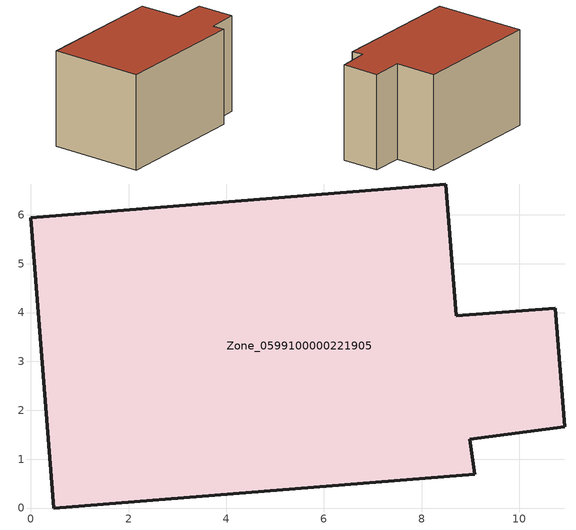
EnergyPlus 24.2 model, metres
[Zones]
Zone_0599100000221905
 floor ground (C_G): 10.93,1.66 8.99,1.41 9.09,0.69 0.47,0 0,5.94 8.49,6.63 8.7,3.93 10.73,4.09 z0
 wall outside (C_F): 10.93,1.66 10.73,4.09 8.7,3.93 8.49,6.63 0,5.94 0.47,0 9.09,0.69 8.99,1.41 10.93,1.66 z0:6.16
 roof outside (C_R): 8.99,1.41 10.93,1.66 10.73,4.09 8.7,3.93 8.49,6.63 0,5.94 0.47,0 9.09,0.69 z6.16
[BUILDING]
Pand.0599100000221905: North Axis=0; Terrain=City; Loads Convergence Tolerance Value=0.04; Temperature Convergence Tolerance Value=0.4; Solar Distribution=FullExterior; Maximum Number of Warmup Days=25; Minimum Number of Warmup Days=1
[Site:Location]
Rotterdam.The.Hague.AP_ZH_NLD Design_Conditions: Latitude=51.96; Longitude=4.45; Time Zone=1; Elevation=-4.5
[SITE:GROUNDTEMPERATURE:BUILDINGSURFACE]
18, 18, 18, 18, 18, 18, 18, 18, 18, 18, 18, 18
[MATERIAL] Thermal Absorptance=0.9; Solar Absorptance=0.7; Visible Absorptance=0.7
Name | Roughness | Thickness | Conductivity | Density | Specific Heat
G.TI.1946-1964 | MediumSmooth | 0.15 | 1 | 540 | 1210
F.TI.1946-1964 | Rough | 0.3 | 0.857143 | 1920 | 840
R.TI.1946-1964 | MediumRough | 0.2 | 0.277778 | 1500 | 1000
[CONSTRUCTION]
C_G: G.TI.1946-1964
C_F: F.TI.1946-1964
C_R: R.TI.1946-1964
[ZONE]
Zone_0599100000221905: Type=1; Multiplier=1; Ceiling Height=Autocalculate; Volume=Autocalculate; Floor Area=autocalculate; Part of Total Floor Area=Yes
[ZONEINFILTRATION:DESIGNFLOWRATE]
Infil_Zone_0599100000221905: Zone or ZoneList or Space or SpaceList=Zone_0599100000221905; Schedule=AlwaysOn; Design Flow Rate Calculation Method=Flow/Area; Flow Rate per Floor Area=0.003; Constant Term Coefficient=1; Temperature Term Coefficient=0; Velocity Term Coefficient=0; Velocity Squared Term Coefficient=0
[HVACTEMPLATE:ZONE:IDEALLOADSAIRSYSTEM]
Zone_0599100000221905: Maximum Heating Supply Air Temperature=50; Minimum Cooling Supply Air Temperature=13; Maximum Heating Supply Air Humidity Ratio=0.0156; Minimum Cooling Supply Air Humidity Ratio=0.0077; Heating Limit=NoLimit; Cooling Limit=NoLimit; Dehumidification Control Type=ConstantSensibleHeatRatio; Cooling Sensible Heat Ratio=0.7; Dehumidification Setpoint=60; Humidification Control Type=None; Humidification Setpoint=30; Outdoor Air Method=None; Outdoor Air Flow Rate per Person=0.00944; Outdoor Air Flow Rate per Zone Floor Area=0; Outdoor Air Flow Rate per Zone=0; Demand Controlled Ventilation Type=None; Outdoor Air Economizer Type=NoEconomizer; Heat Recovery Type=None; Sensible Heat Recovery Effectiveness=0.7; Latent Heat Recovery Effectiveness=0.65
[ZONECONTROL:THERMOSTAT]
ThermostatControl_Zone_0599100000221905: Zone or ZoneList=Zone_0599100000221905; Control Type Schedule=DualSetpointControlType; Control 1=Thermostat_Zone_0599100000221905; Temperature Difference Between Cutout And Setpoint=0
[THERMOSTATSETPOINT:DUALSETPOINT]
Thermostat_Zone_0599100000221905: Heating Setpoint Temperature Schedule=HeatingSetpoint_Zone_0599100000221905; Cooling Setpoint Temperature Schedule=CoolingSetpoint_Zone_0599100000221905
[SCHEDULE:COMPACT]
HeatingSetpoint_Zone_0599100000221905: Through: 12/31, For: AllDays, Until: 24:00, 21
CoolingSetpoint_Zone_0599100000221905: Through: 12/31, For: AllDays, Until: 24:00, 24
DualSetpointControlType: Through: 12/31, For: AllDays, Until: 24:00, 4
AlwaysOn: Through: 12/31, For: AllDays, Until: 24:00, 1
